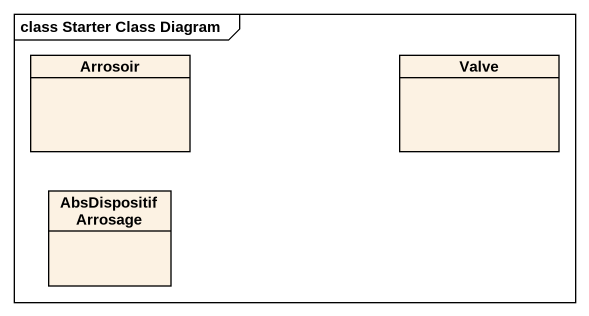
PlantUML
@startuml
mainframe class Starter Class Diagram
hide circle
hide empty members
class Arrosoir
class Valve
class AbsDispositifArrosage
@enduml
